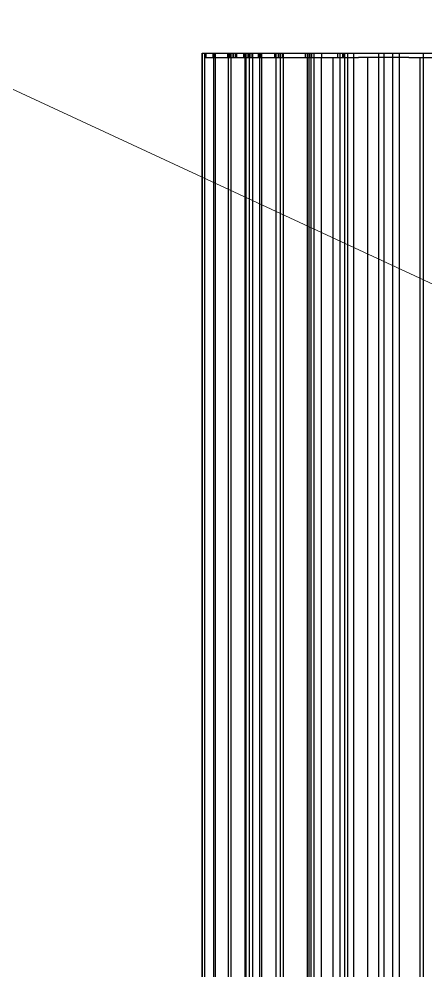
# Model space of a CAD drawing. Header units: millimetres. Extents: x -4172 to 126100, y -2 to 142133.
# Drawn here: x 9195 to 9653, y 47842 to 48921 of the extents above; entities that cross this region are included whole.
import ezdxf

# ---------------------------------------------------------------- set-up
doc = ezdxf.new("R2010")
doc.units = ezdxf.units.MM
doc.header["$LTSCALE"] = 100
doc.layers.add('Symbol', color=7, linetype='Continuous', lineweight=18)
doc.layers.add('Visible', color=7, linetype='Continuous', lineweight=25)

# ---------------------------------------------------------------- blocks, each defined once
blk = doc.blocks.new('Balloon19')
at = {"layer": 'Symbol'}
blk.add_line((99.806, 484.743), (71.708, 497.76), dxfattribs=at)

msp = doc.modelspace()

# ---------------------------------------------------------------- linework, layer by layer
at = {"layer": 'Visible'}
for p, q in [((9401.08, 48882.58), (9401.11, 48882.58)), ((9401.08, 47841.73), (9401.08, 48882.58)), ((9401.11, 48882.58), (9401.11, 47841.73)), ((9401.11, 48882.58), (9404.23, 48882.58)), ((9403.85, 48882.58), (9403.85, 47841.73)), ((9404.23, 47841.73), (9404.23, 48882.58)), ((9404.23, 48882.58), (9405.16, 48882.58)), ((9404.27, 47841.73), (9404.27, 48877.58)), ((9404.27, 48877.58), (9535.61, 48877.58)), ((9404.27, 47841.73), (9404.27, 48877.58)), ((9404.27, 48877.58), (9404.27, 48877.58)), ((9404.73, 48877.58), (9404.73, 48882.58)), ((9405.16, 48882.58), (9405.16, 48877.58)), ((9405.16, 48882.58), (9414.18, 48882.58)), ((9413.4, 48882.58), (9413.4, 48877.58)), ((9414.18, 48882.58), (9416.02, 48882.58)), ((9414.18, 47841.73), (9414.18, 48882.58)), ((9415.18, 48877.58), (9415.18, 48882.58)), ((9416.02, 48882.58), (9416.02, 47841.73)), ((9416.02, 48882.58), (9430.93, 48882.58)), ((9429.74, 48882.58), (9429.74, 48877.58)), ((9430.93, 47841.73), (9430.93, 48882.58)), ((9430.93, 48882.58), (9433.67, 48882.58)), ((9432.42, 48877.58), (9432.42, 48882.58)), ((9433.67, 48882.58), (9433.67, 47841.73)), ((9433.67, 48882.58), (9454.46, 48882.58)), ((9436.08, 48877.58), (9436.08, 48882.58)), ((9436.08, 48882.58), (9436.08, 48877.58)), ((9436.11, 48877.58), (9436.11, 48882.58)), ((9438.84, 48877.58), (9438.84, 48882.58)), ((9439.22, 48882.58), (9439.22, 48877.58)), ((9439.72, 48882.58), (9439.72, 48877.58)), ((9440.15, 48877.58), (9440.15, 48882.58)), ((9448.36, 48877.58), (9448.36, 48882.58)), ((9449.15, 48882.58), (9449.15, 47841.73)), ((9450.14, 48882.58), (9450.14, 48877.58)), ((9450.98, 47841.73), (9450.98, 48882.58)), ((9452.87, 48882.58), (9452.87, 48877.58)), ((9454.46, 48882.58), (9458.1, 48882.58)), ((9454.46, 47841.73), (9454.46, 48882.58)), ((9456.45, 48877.58), (9456.45, 48882.58)), ((9458.1, 48882.58), (9458.1, 47841.73)), ((9458.1, 48882.58), (9484.77, 48882.58)), ((9464.66, 48877.58), (9464.66, 48882.58)), ((9465.85, 48882.58), (9465.85, 47841.73)), ((9467.34, 48882.58), (9467.34, 48877.58)), ((9468.58, 47841.73), (9468.58, 48882.58)), ((9482.77, 48882.58), (9482.77, 48877.58)), ((9484.77, 47841.73), (9484.77, 48882.58)), ((9484.77, 48882.58), (9489.3, 48882.58)), ((9487.25, 48877.58), (9487.25, 48882.58)), ((9487.72, 48877.58), (9487.72, 48882.58)), ((9489.3, 48882.58), (9489.3, 47841.73)), ((9489.3, 48882.58), (9521.83, 48882.58)), ((9489.32, 48882.58), (9489.32, 47841.73)), ((9491.31, 48882.58), (9491.31, 48877.58)), ((9492.95, 47841.73), (9492.95, 48882.58)), ((9517.55, 48877.58), (9517.55, 48882.58)), ((9519.43, 48882.58), (9519.43, 48877.58)), ((9519.54, 48882.58), (9519.54, 47841.73)), ((9521.83, 47841.73), (9521.83, 48882.58)), ((9521.83, 48882.58), (9527.27, 48882.58)), ((9522.03, 48882.58), (9522.03, 48877.58)), ((9524.08, 47841.73), (9524.08, 48882.58)), ((9524.81, 48877.58), (9524.81, 48882.58)), ((9527.27, 48882.58), (9527.27, 47841.73)), ((9527.27, 48882.58), (9565.64, 48882.58)), ((9535.61, 48877.58), (9548.9, 48877.58)), ((9535.61, 47841.73), (9535.61, 48877.58)), ((9536.08, 48877.58), (9536.08, 48882.58)), ((9548.9, 48877.58), (9577.57, 48877.58)), ((9548.9, 47841.73), (9548.9, 48877.58)), ((9554.11, 48877.58), (9554.11, 48882.58)), ((9556.51, 48882.58), (9556.51, 47841.73)), ((9559.49, 48882.58), (9559.49, 48877.58)), ((9561.08, 48877.58), (9561.08, 48882.58)), ((9561.94, 47841.73), (9561.94, 48882.58)), ((9565.64, 48882.58), (9571.97, 48882.58)), ((9565.64, 47841.73), (9565.64, 48882.58)), ((9571.97, 48882.58), (9571.97, 47841.73)), ((9571.97, 48882.58), (9616.16, 48882.58)), ((9634.36, 48877.58), (9577.57, 48877.58)), ((9588.2, 47841.73), (9588.2, 48877.58)), ((9600.2, 48882.58), (9600.2, 47841.73)), ((9606.52, 47841.73), (9606.52, 48882.58)), ((9616.16, 47841.73), (9616.16, 48882.58)), ((9616.16, 48882.58), (9623.38, 48882.58)), ((9623.38, 48882.58), (9623.38, 47841.73)), ((9623.38, 48882.58), (9673.37, 48882.58)), ((9634.36, 48877.58), (9647.01, 48877.58)), ((9647.01, 48877.58), (9682.28, 48877.58)), ((9647.01, 47841.73), (9647.01, 48877.58)), ((9650.58, 48882.58), (9650.58, 47841.73))]:
    msp.add_line(p, q, dxfattribs=at)

# ---------------------------------------------------------------- block references
at = {"layer": 'Symbol', "xscale": 100, "yscale": 100, "zscale": 100}
msp.add_blockref('Balloon19', (0, 0), dxfattribs=at)

doc.saveas('drawing.dxf')
